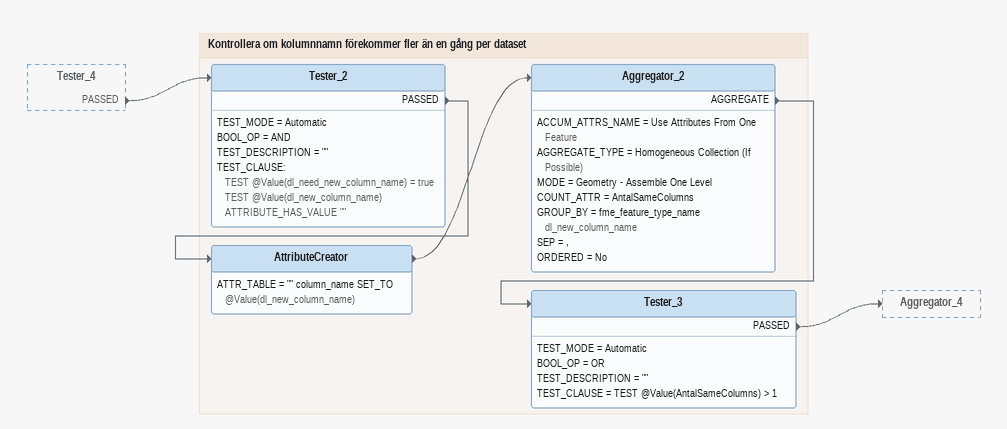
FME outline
Tester_4 [outside]
    PASSED -> Tester_2

Bookmark: Kontrollera om kolumnnamn förekommer fler än en gång per dataset
Tester_2
    TEST_MODE = Automatic
    BOOL_OP = AND
    TEST_DESCRIPTION = ""
    TEST_CLAUSE:
      TEST @Value(dl_need_new_column_name) = true
      TEST @Value(dl_new_column_name) ATTRIBUTE_HAS_VALUE ""
    PASSED -> AttributeCreator
AttributeCreator
    ATTR_TABLE = "" column_name SET_TO @Value(dl_new_column_name)
    -> Aggregator_2
Aggregator_2
    ACCUM_ATTRS_NAME = Use Attributes From One Feature
    AGGREGATE_TYPE = Homogeneous Collection (If Possible)
    MODE = Geometry - Assemble One Level
    COUNT_ATTR = AntalSameColumns
    GROUP_BY = fme_feature_type_name dl_new_column_name
    SEP = ,
    ORDERED = No
    AGGREGATE -> Tester_3
Tester_3
    TEST_MODE = Automatic
    BOOL_OP = OR
    TEST_DESCRIPTION = ""
    TEST_CLAUSE = TEST @Value(AntalSameColumns) > 1
    PASSED -> Aggregator_4
